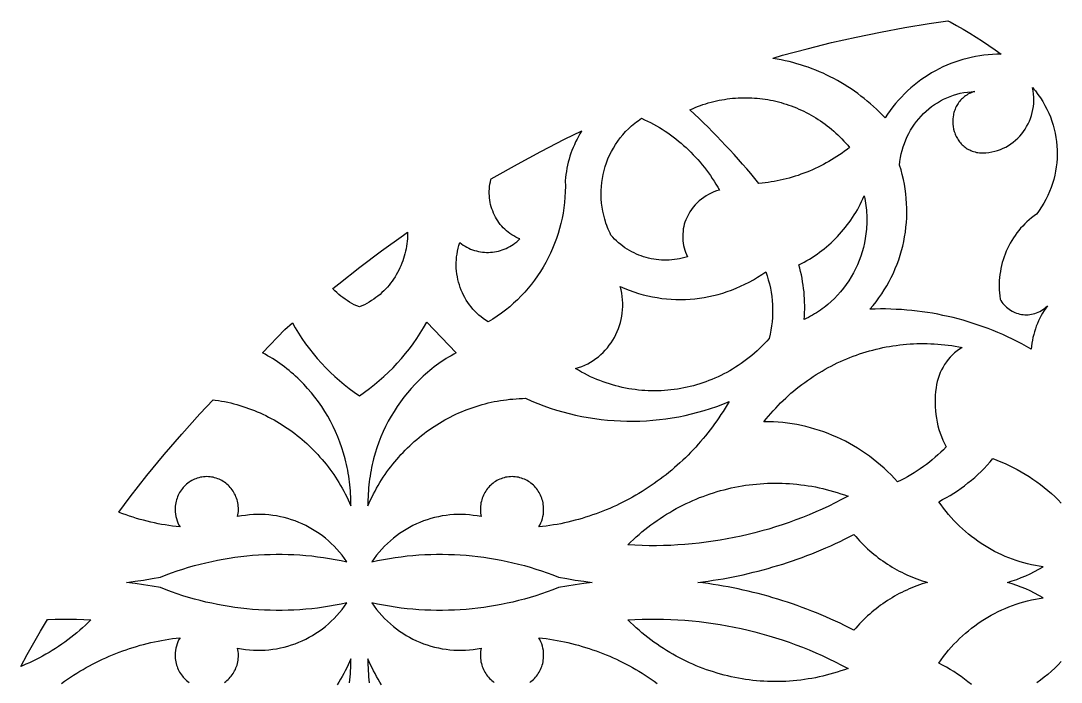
# Model space of a CAD drawing. Extents: x 1908 to 2928, y -299 to 721.
# Drawn here: x 2254.6 to 2408.9, y 296.6 to 394.7 of the extents above; entities that cross this region are included whole.
import ezdxf

# ---------------------------------------------------------------- set-up
doc = ezdxf.new("R2010")
doc.units = 0
doc.layers.add('BITMAP_LAYER', color=18, linetype='CONTINUOUS')

msp = doc.modelspace()

# ---------------------------------------------------------------- linework, layer by layer
at = {"layer": 'BITMAP_LAYER'}
for points in [[(2392.4, 394.49), (2393.38, 393.95), (2394.35, 393.4), (2395.31, 392.83), (2396.26, 392.24), (2397.21, 391.63), (2398.15, 391.01), (2399.08, 390.36), (2400, 389.69), (2399.35, 389.69), (2398.71, 389.67), (2398.06, 389.62), (2397.43, 389.56), (2396.8, 389.47), (2396.17, 389.36), (2395.54, 389.24), (2394.93, 389.09), (2394.31, 388.93), (2393.71, 388.74), (2393.11, 388.54), (2392.52, 388.32), (2391.93, 388.08), (2391.35, 387.82), (2390.79, 387.54), (2390.23, 387.25), (2389.67, 386.93), (2389.13, 386.6), (2388.6, 386.26), (2388.08, 385.89), (2387.57, 385.51), (2387.07, 385.11), (2386.58, 384.7), (2386.1, 384.27), (2385.63, 383.82), (2385.18, 383.36), (2384.74, 382.89), (2384.32, 382.39), (2383.91, 381.89), (2383.51, 381.36), (2383.12, 380.83), (2382.76, 380.28), (2382.34, 380.72), (2381.91, 381.14), (2381.47, 381.56), (2381.03, 381.97), (2380.58, 382.37), (2380.12, 382.76), (2379.65, 383.14), (2379.18, 383.51), (2378.7, 383.87), (2378.21, 384.22), (2377.72, 384.55), (2377.22, 384.88), (2376.72, 385.2), (2376.21, 385.5), (2375.69, 385.8), (2375.17, 386.08), (2374.64, 386.35), (2374.11, 386.62), (2373.57, 386.87), (2373.03, 387.11), (2372.48, 387.33), (2371.93, 387.55), (2371.37, 387.76), (2370.81, 387.95), (2370.24, 388.13), (2369.67, 388.3), (2369.1, 388.46), (2368.52, 388.6), (2367.94, 388.74), (2367.36, 388.86), (2366.77, 388.97), (2366.18, 389.07), (2366.17, 389.13), (2367.56, 389.54), (2371.19, 390.52), (2374.83, 391.42), (2378.46, 392.24), (2382.08, 392.99), (2385.7, 393.66), (2389.3, 394.25), (2392.08, 394.65)], [(2404.84, 384.51), (2405.05, 384.26), (2405.44, 383.75), (2405.81, 383.22), (2406.16, 382.68), (2406.48, 382.12), (2406.77, 381.56), (2407.04, 380.98), (2407.28, 380.4), (2407.5, 379.8), (2407.68, 379.2), (2407.85, 378.6), (2407.99, 377.98), (2408.1, 377.37), (2408.18, 376.75), (2408.24, 376.12), (2408.27, 375.5), (2408.28, 374.87), (2408.26, 374.24), (2408.22, 373.62), (2408.15, 372.99), (2408.05, 372.37), (2407.92, 371.76), (2407.77, 371.14), (2407.6, 370.54), (2407.39, 369.94), (2407.16, 369.35), (2406.91, 368.76), (2406.62, 368.19), (2406.31, 367.62), (2405.98, 367.07), (2405.62, 366.53), (2405.42, 366.26), (2405.23, 366), (2404.85, 365.74), (2404.49, 365.46), (2404.14, 365.17), (2403.8, 364.87), (2403.48, 364.56), (2403.17, 364.24), (2402.86, 363.9), (2402.58, 363.56), (2402.3, 363.21), (2402.04, 362.85), (2401.79, 362.48), (2401.55, 362.1), (2401.33, 361.71), (2401.11, 361.32), (2400.92, 360.92), (2400.74, 360.51), (2400.57, 360.09), (2400.41, 359.67), (2400.27, 359.25), (2400.15, 358.82), (2400.04, 358.38), (2399.94, 357.95), (2399.86, 357.5), (2399.79, 357.06), (2399.74, 356.61), (2399.7, 356.15), (2399.68, 355.7), (2399.68, 355.24), (2399.69, 354.79), (2399.72, 354.33), (2399.76, 353.87), (2399.82, 353.41), (2399.95, 353.19), (2400.1, 352.97), (2400.25, 352.77), (2400.41, 352.57), (2400.59, 352.39), (2400.77, 352.22), (2400.96, 352.06), (2401.16, 351.9), (2401.37, 351.77), (2401.59, 351.64), (2401.81, 351.52), (2402.03, 351.42), (2402.27, 351.33), (2402.5, 351.26), (2402.74, 351.19), (2402.99, 351.14), (2403.23, 351.11), (2403.48, 351.08), (2403.73, 351.08), (2403.98, 351.08), (2404.23, 351.11), (2404.48, 351.15), (2404.73, 351.2), (2404.98, 351.27), (2405.22, 351.35), (2405.47, 351.45), (2405.71, 351.57), (2405.94, 351.71), (2406.17, 351.86), (2406.4, 352.03), (2406.62, 352.22), (2406.83, 352.43), (2406.58, 352.07), (2406.34, 351.71), (2406.12, 351.34), (2405.91, 350.96), (2405.71, 350.58), (2405.52, 350.19), (2405.35, 349.79), (2405.19, 349.39), (2405.05, 348.98), (2404.92, 348.57), (2404.8, 348.15), (2404.7, 347.73), (2404.61, 347.3), (2404.53, 346.87), (2404.47, 346.44), (2404.43, 346), (2403.74, 346.39), (2403.05, 346.76), (2402.35, 347.13), (2401.65, 347.48), (2400.94, 347.81), (2400.22, 348.14), (2399.51, 348.45), (2398.78, 348.75), (2398.06, 349.03), (2397.33, 349.3), (2396.59, 349.56), (2395.85, 349.81), (2395.11, 350.04), (2394.36, 350.26), (2393.61, 350.47), (2392.86, 350.66), (2392.1, 350.84), (2391.35, 351), (2390.58, 351.16), (2389.82, 351.3), (2389.05, 351.42), (2388.28, 351.54), (2387.51, 351.63), (2386.74, 351.72), (2385.97, 351.79), (2385.19, 351.85), (2384.41, 351.89), (2383.63, 351.92), (2382.85, 351.94), (2382.07, 351.94), (2381.29, 351.93), (2380.51, 351.91), (2380.98, 352.45), (2381.43, 353.01), (2381.86, 353.59), (2382.27, 354.17), (2382.65, 354.77), (2383.02, 355.38), (2383.37, 356), (2383.69, 356.63), (2384, 357.27), (2384.28, 357.92), (2384.54, 358.57), (2384.78, 359.24), (2385, 359.91), (2385.2, 360.59), (2385.38, 361.27), (2385.53, 361.96), (2385.66, 362.65), (2385.77, 363.35), (2385.86, 364.05), (2385.92, 364.76), (2385.97, 365.47), (2385.99, 366.18), (2385.98, 366.89), (2385.96, 367.6), (2385.91, 368.31), (2385.84, 369.03), (2385.74, 369.74), (2385.62, 370.45), (2385.48, 371.15), (2385.31, 371.86), (2385.13, 372.56), (2384.91, 373.26), (2384.97, 373.82), (2385.06, 374.37), (2385.17, 374.92), (2385.3, 375.45), (2385.45, 375.98), (2385.63, 376.49), (2385.83, 377), (2386.04, 377.49), (2386.28, 377.96), (2386.54, 378.43), (2386.82, 378.88), (2387.12, 379.32), (2387.43, 379.74), (2387.77, 380.15), (2388.12, 380.54), (2388.48, 380.91), (2388.86, 381.27), (2389.26, 381.61), (2389.67, 381.93), (2390.09, 382.24), (2390.53, 382.52), (2390.98, 382.78), (2391.45, 383.02), (2391.92, 383.25), (2392.41, 383.44), (2392.9, 383.62), (2393.41, 383.78), (2393.92, 383.91), (2394.45, 384.01), (2394.98, 384.1), (2395.52, 384.15), (2396.06, 384.18), (2395.84, 384.11), (2395.64, 384.04), (2395.43, 383.95), (2395.24, 383.86), (2395.05, 383.76), (2394.88, 383.65), (2394.7, 383.54), (2394.54, 383.42), (2394.38, 383.29), (2394.24, 383.16), (2394.09, 383.02), (2393.96, 382.88), (2393.83, 382.73), (2393.72, 382.58), (2393.6, 382.42), (2393.5, 382.26), (2393.4, 382.09), (2393.31, 381.93), (2393.23, 381.75), (2393.16, 381.58), (2393.09, 381.4), (2393.03, 381.22), (2392.98, 381.04), (2392.93, 380.85), (2392.89, 380.67), (2392.86, 380.48), (2392.82, 380.1), (2392.8, 379.72), (2392.82, 379.34), (2392.86, 378.97), (2392.93, 378.59), (2393.03, 378.23), (2393.09, 378.05), (2393.16, 377.87), (2393.23, 377.69), (2393.31, 377.52), (2393.4, 377.35), (2393.49, 377.19), (2393.59, 377.03), (2393.7, 376.87), (2393.81, 376.72), (2393.93, 376.57), (2394.06, 376.43), (2394.19, 376.29), (2394.33, 376.16), (2394.48, 376.04), (2394.63, 375.92), (2394.79, 375.8), (2394.96, 375.7), (2395.13, 375.6), (2395.31, 375.51), (2395.5, 375.42), (2395.69, 375.34), (2395.89, 375.28), (2396.1, 375.21), (2396.31, 375.16), (2396.53, 375.12), (2396.75, 375.09), (2397.22, 375.07), (2397.69, 375.09), (2398.14, 375.14), (2398.59, 375.21), (2399.03, 375.31), (2399.46, 375.43), (2399.88, 375.58), (2400.28, 375.76), (2400.67, 375.95), (2401.05, 376.17), (2401.42, 376.41), (2401.77, 376.67), (2402.11, 376.95), (2402.43, 377.24), (2402.73, 377.56), (2403.02, 377.89), (2403.28, 378.24), (2403.53, 378.6), (2403.76, 378.98), (2403.97, 379.37), (2404.16, 379.77), (2404.32, 380.18), (2404.47, 380.61), (2404.59, 381.04), (2404.68, 381.49), (2404.75, 381.94), (2404.8, 382.39), (2404.82, 382.86), (2404.81, 383.33), (2404.78, 383.8), (2404.72, 384.28), (2404.63, 384.76)], [(2362.58, 383.25), (2362.98, 383.23), (2363.38, 383.21), (2363.78, 383.18), (2364.18, 383.14), (2364.58, 383.09), (2364.98, 383.03), (2365.37, 382.97), (2365.77, 382.9), (2366.16, 382.82), (2366.55, 382.73), (2366.94, 382.63), (2367.33, 382.53), (2367.72, 382.42), (2368.1, 382.3), (2368.48, 382.17), (2368.86, 382.03), (2369.24, 381.89), (2369.61, 381.74), (2369.98, 381.58), (2370.35, 381.41), (2370.72, 381.24), (2371.08, 381.06), (2371.44, 380.87), (2371.79, 380.67), (2372.15, 380.47), (2372.5, 380.26), (2372.84, 380.04), (2373.18, 379.81), (2373.52, 379.58), (2373.86, 379.34), (2374.18, 379.09), (2374.51, 378.83), (2374.83, 378.57), (2375.15, 378.3), (2375.46, 378.02), (2375.77, 377.73), (2376.07, 377.44), (2376.37, 377.14), (2376.66, 376.83), (2376.95, 376.52), (2377.23, 376.2), (2377.51, 375.87), (2377.14, 375.58), (2376.76, 375.31), (2376.39, 375.04), (2376.01, 374.78), (2375.62, 374.52), (2375.23, 374.28), (2374.84, 374.04), (2374.44, 373.8), (2374.04, 373.58), (2373.64, 373.36), (2373.23, 373.15), (2372.82, 372.95), (2372.41, 372.76), (2371.99, 372.57), (2371.57, 372.39), (2371.15, 372.22), (2370.72, 372.05), (2370.29, 371.9), (2369.86, 371.75), (2369.43, 371.61), (2368.99, 371.48), (2368.55, 371.35), (2368.11, 371.24), (2367.67, 371.13), (2367.22, 371.03), (2366.78, 370.94), (2366.33, 370.85), (2365.88, 370.78), (2365.42, 370.71), (2364.97, 370.65), (2364.52, 370.6), (2364.06, 370.56), (2363.46, 371.28), (2362.86, 372), (2362.25, 372.71), (2361.63, 373.42), (2361.01, 374.12), (2360.38, 374.82), (2359.75, 375.51), (2359.11, 376.19), (2358.47, 376.87), (2357.82, 377.54), (2357.17, 378.21), (2356.51, 378.87), (2355.84, 379.53), (2355.17, 380.18), (2354.49, 380.82), (2353.81, 381.46), (2354.2, 381.63), (2354.58, 381.79), (2354.97, 381.95), (2355.37, 382.09), (2355.76, 382.23), (2356.16, 382.36), (2356.55, 382.48), (2356.95, 382.59), (2357.35, 382.69), (2357.75, 382.78), (2358.15, 382.87), (2358.55, 382.95), (2358.95, 383.01), (2359.35, 383.07), (2359.76, 383.13), (2360.16, 383.17), (2360.56, 383.2), (2360.97, 383.23), (2361.37, 383.25), (2361.77, 383.25), (2362.18, 383.26)], [(2347.1, 380), (2347.55, 379.79), (2347.99, 379.56), (2348.43, 379.33), (2348.86, 379.08), (2349.29, 378.83), (2349.72, 378.57), (2350.13, 378.3), (2350.54, 378.03), (2350.95, 377.74), (2351.35, 377.45), (2351.74, 377.15), (2352.13, 376.84), (2352.51, 376.52), (2352.89, 376.19), (2353.26, 375.86), (2353.62, 375.52), (2353.97, 375.17), (2354.32, 374.81), (2354.66, 374.45), (2355, 374.08), (2355.33, 373.7), (2355.65, 373.32), (2355.96, 372.93), (2356.27, 372.53), (2356.56, 372.12), (2356.85, 371.71), (2357.14, 371.29), (2357.41, 370.87), (2357.68, 370.44), (2357.94, 370), (2358.19, 369.56), (2357.77, 369.44), (2357.37, 369.29), (2356.98, 369.12), (2356.6, 368.93), (2356.23, 368.72), (2355.87, 368.48), (2355.53, 368.23), (2355.2, 367.96), (2354.89, 367.67), (2354.6, 367.36), (2354.32, 367.03), (2354.06, 366.69), (2353.81, 366.33), (2353.59, 365.96), (2353.39, 365.57), (2353.2, 365.17), (2353.09, 364.83), (2352.99, 364.49), (2352.91, 364.15), (2352.84, 363.8), (2352.8, 363.45), (2352.77, 363.1), (2352.76, 362.75), (2352.76, 362.4), (2352.79, 362.05), (2352.83, 361.71), (2352.89, 361.36), (2352.96, 361.02), (2353.06, 360.68), (2353.17, 360.35), (2353.3, 360.02), (2353.44, 359.69), (2353.06, 359.58), (2352.68, 359.48), (2352.29, 359.39), (2351.91, 359.32), (2351.52, 359.26), (2351.14, 359.22), (2350.75, 359.19), (2350.36, 359.17), (2349.98, 359.17), (2349.59, 359.19), (2349.21, 359.22), (2348.83, 359.26), (2348.45, 359.31), (2348.07, 359.38), (2347.7, 359.47), (2347.33, 359.56), (2346.96, 359.68), (2346.59, 359.8), (2346.23, 359.94), (2345.88, 360.09), (2345.53, 360.25), (2345.19, 360.43), (2344.85, 360.62), (2344.51, 360.82), (2344.19, 361.03), (2343.87, 361.26), (2343.56, 361.5), (2343.25, 361.75), (2342.95, 362.02), (2342.66, 362.29), (2342.38, 362.58), (2342.11, 362.88), (2341.97, 363.17), (2341.84, 363.46), (2341.71, 363.75), (2341.59, 364.04), (2341.48, 364.34), (2341.37, 364.64), (2341.28, 364.93), (2341.19, 365.23), (2341.03, 365.83), (2340.9, 366.44), (2340.79, 367.05), (2340.72, 367.65), (2340.67, 368.26), (2340.65, 368.87), (2340.66, 369.48), (2340.7, 370.09), (2340.76, 370.69), (2340.85, 371.29), (2340.96, 371.88), (2341.1, 372.47), (2341.26, 373.05), (2341.45, 373.62), (2341.67, 374.18), (2341.91, 374.73), (2342.18, 375.27), (2342.47, 375.8), (2342.78, 376.32), (2343.12, 376.82), (2343.48, 377.3), (2343.86, 377.77), (2344.27, 378.23), (2344.7, 378.66), (2345.15, 379.08), (2345.39, 379.28), (2345.63, 379.48), (2345.88, 379.67), (2346.13, 379.85), (2346.38, 380.03), (2346.65, 380.21)], [(2337.75, 378.29), (2337.52, 377.91), (2337.29, 377.51), (2337.08, 377.11), (2336.87, 376.71), (2336.68, 376.29), (2336.5, 375.87), (2336.33, 375.45), (2336.18, 375.02), (2336.03, 374.58), (2335.9, 374.14), (2335.78, 373.7), (2335.68, 373.25), (2335.58, 372.79), (2335.5, 372.33), (2335.43, 371.87), (2335.38, 371.41), (2335.34, 370.94), (2335.35, 370.13), (2335.34, 369.33), (2335.29, 368.53), (2335.22, 367.73), (2335.13, 366.95), (2335.01, 366.16), (2334.86, 365.39), (2334.69, 364.62), (2334.49, 363.86), (2334.27, 363.11), (2334.03, 362.37), (2333.76, 361.64), (2333.46, 360.92), (2333.15, 360.21), (2332.81, 359.51), (2332.45, 358.83), (2332.07, 358.15), (2331.66, 357.5), (2331.24, 356.85), (2330.79, 356.22), (2330.32, 355.61), (2329.83, 355.01), (2329.32, 354.43), (2328.79, 353.87), (2328.25, 353.32), (2327.68, 352.79), (2327.09, 352.28), (2326.49, 351.79), (2325.87, 351.32), (2325.23, 350.88), (2324.57, 350.45), (2323.89, 350.05), (2323.53, 350.28), (2323.18, 350.52), (2322.84, 350.78), (2322.52, 351.05), (2322.21, 351.33), (2321.92, 351.63), (2321.64, 351.93), (2321.37, 352.25), (2321.11, 352.58), (2320.88, 352.92), (2320.65, 353.27), (2320.44, 353.62), (2320.25, 353.99), (2320.07, 354.36), (2319.91, 354.74), (2319.76, 355.13), (2319.63, 355.52), (2319.51, 355.92), (2319.41, 356.33), (2319.33, 356.73), (2319.26, 357.15), (2319.21, 357.56), (2319.18, 357.98), (2319.16, 358.4), (2319.17, 358.82), (2319.19, 359.25), (2319.22, 359.67), (2319.28, 360.09), (2319.35, 360.52), (2319.45, 360.94), (2319.56, 361.36), (2319.69, 361.78), (2319.94, 361.59), (2320.21, 361.41), (2320.47, 361.24), (2320.75, 361.09), (2321.02, 360.96), (2321.3, 360.83), (2321.59, 360.72), (2321.88, 360.63), (2322.17, 360.54), (2322.46, 360.47), (2322.75, 360.42), (2323.05, 360.38), (2323.35, 360.35), (2323.65, 360.33), (2323.94, 360.33), (2324.24, 360.34), (2324.54, 360.37), (2324.84, 360.4), (2325.13, 360.46), (2325.42, 360.52), (2325.71, 360.6), (2326, 360.69), (2326.28, 360.79), (2326.56, 360.91), (2326.84, 361.04), (2327.11, 361.18), (2327.37, 361.34), (2327.63, 361.51), (2327.88, 361.69), (2328.13, 361.89), (2328.37, 362.1), (2328.6, 362.32), (2328.29, 362.45), (2327.98, 362.6), (2327.69, 362.76), (2327.4, 362.94), (2327.13, 363.12), (2326.86, 363.32), (2326.61, 363.53), (2326.37, 363.75), (2326.13, 363.99), (2325.91, 364.23), (2325.7, 364.48), (2325.5, 364.74), (2325.32, 365.01), (2325.14, 365.29), (2324.98, 365.57), (2324.83, 365.86), (2324.69, 366.16), (2324.57, 366.47), (2324.46, 366.78), (2324.36, 367.09), (2324.27, 367.41), (2324.2, 367.74), (2324.15, 368.06), (2324.11, 368.4), (2324.08, 368.73), (2324.07, 369.07), (2324.07, 369.41), (2324.09, 369.75), (2324.12, 370.09), (2324.17, 370.43), (2324.24, 370.77), (2324.32, 371.11), (2324.35, 371.22), (2324.79, 371.48), (2328.23, 373.43), (2331.71, 375.3), (2335.22, 377.09), (2337.77, 378.33)], [(2379.75, 368.34), (2379.81, 367.98), (2379.87, 367.63), (2379.92, 367.28), (2379.96, 366.92), (2379.99, 366.57), (2380.02, 366.22), (2380.04, 365.87), (2380.05, 365.52), (2380.05, 365.17), (2380.05, 364.82), (2380.04, 364.47), (2380.02, 364.13), (2380, 363.78), (2379.93, 363.09), (2379.83, 362.41), (2379.7, 361.74), (2379.55, 361.07), (2379.37, 360.41), (2379.16, 359.76), (2378.92, 359.13), (2378.67, 358.5), (2378.38, 357.89), (2378.07, 357.28), (2377.74, 356.7), (2377.38, 356.12), (2377, 355.56), (2376.6, 355.02), (2376.17, 354.5), (2375.73, 353.99), (2375.26, 353.5), (2374.76, 353.04), (2374.25, 352.59), (2373.99, 352.37), (2373.72, 352.16), (2373.44, 351.96), (2373.17, 351.76), (2372.88, 351.57), (2372.59, 351.38), (2372.3, 351.2), (2372, 351.03), (2371.7, 350.86), (2371.39, 350.69), (2371.08, 350.54), (2370.76, 350.39), (2370.8, 350.9), (2370.82, 351.41), (2370.84, 351.92), (2370.84, 352.44), (2370.83, 352.95), (2370.81, 353.46), (2370.78, 353.97), (2370.74, 354.48), (2370.68, 354.98), (2370.62, 355.49), (2370.54, 355.99), (2370.45, 356.5), (2370.35, 357), (2370.24, 357.5), (2370.11, 357.99), (2369.98, 358.49), (2370.38, 358.69), (2370.77, 358.9), (2371.16, 359.12), (2371.55, 359.35), (2371.93, 359.58), (2372.3, 359.83), (2372.67, 360.08), (2373.03, 360.34), (2373.39, 360.61), (2373.74, 360.88), (2374.08, 361.17), (2374.42, 361.46), (2374.75, 361.76), (2375.07, 362.06), (2375.39, 362.37), (2375.7, 362.7), (2376, 363.02), (2376.3, 363.36), (2376.59, 363.7), (2376.88, 364.05), (2377.15, 364.4), (2377.42, 364.76), (2377.68, 365.13), (2377.93, 365.5), (2378.18, 365.88), (2378.42, 366.26), (2378.65, 366.65), (2378.87, 367.05), (2379.08, 367.45), (2379.29, 367.86), (2379.48, 368.27), (2379.67, 368.69)], [(2311.95, 363.1), (2311.94, 362.73), (2311.92, 362.35), (2311.89, 361.98), (2311.84, 361.61), (2311.79, 361.23), (2311.72, 360.86), (2311.65, 360.5), (2311.56, 360.13), (2311.46, 359.77), (2311.35, 359.41), (2311.23, 359.06), (2311.1, 358.71), (2310.96, 358.36), (2310.81, 358.02), (2310.64, 357.68), (2310.47, 357.35), (2310.28, 357.02), (2310.09, 356.7), (2309.88, 356.38), (2309.67, 356.07), (2309.44, 355.77), (2309.2, 355.47), (2308.95, 355.18), (2308.7, 354.9), (2308.43, 354.63), (2308.15, 354.37), (2307.86, 354.11), (2307.56, 353.86), (2307.25, 353.62), (2306.93, 353.4), (2306.6, 353.18), (2306.26, 352.97), (2305.91, 352.77), (2305.55, 352.58), (2305.18, 352.4), (2304.8, 352.24), (2304.42, 352.4), (2304.05, 352.58), (2303.69, 352.77), (2303.35, 352.97), (2303.01, 353.18), (2302.68, 353.4), (2302.36, 353.62), (2302.05, 353.86), (2301.75, 354.11), (2301.46, 354.37), (2301.18, 354.63), (2300.91, 354.9), (2300.86, 354.96), (2301.73, 355.68), (2304.89, 358.16), (2308.1, 360.57), (2311.36, 362.9), (2311.95, 363.31)], [(2365.27, 356.87), (2365.45, 356.27), (2365.61, 355.66), (2365.75, 355.05), (2365.86, 354.43), (2365.95, 353.81), (2366.02, 353.19), (2366.06, 352.56), (2366.08, 351.93), (2366.08, 351.31), (2366.05, 350.68), (2366, 350.05), (2365.93, 349.43), (2365.84, 348.81), (2365.72, 348.19), (2365.57, 347.57), (2365.23, 347.19), (2364.87, 346.81), (2364.51, 346.44), (2364.14, 346.09), (2363.77, 345.74), (2363.39, 345.4), (2363, 345.07), (2362.61, 344.75), (2362.22, 344.44), (2361.81, 344.14), (2361.41, 343.85), (2361, 343.57), (2360.58, 343.3), (2360.16, 343.04), (2359.73, 342.79), (2359.3, 342.55), (2358.87, 342.32), (2358.43, 342.1), (2357.99, 341.89), (2357.54, 341.69), (2357.09, 341.5), (2356.64, 341.32), (2356.19, 341.15), (2355.73, 340.99), (2355.27, 340.84), (2354.8, 340.7), (2354.34, 340.57), (2353.87, 340.45), (2353.4, 340.34), (2352.92, 340.24), (2352.45, 340.15), (2351.97, 340.07), (2351.49, 340), (2351.01, 339.94), (2350.53, 339.89), (2350.05, 339.86), (2349.57, 339.83), (2349.09, 339.81), (2348.6, 339.8), (2348.12, 339.81), (2347.64, 339.82), (2347.15, 339.85), (2346.67, 339.88), (2346.19, 339.93), (2345.7, 339.99), (2345.22, 340.05), (2344.74, 340.13), (2344.26, 340.22), (2343.78, 340.32), (2343.3, 340.43), (2342.83, 340.55), (2342.35, 340.68), (2341.88, 340.83), (2341.41, 340.98), (2340.94, 341.15), (2340.47, 341.32), (2340.01, 341.51), (2339.55, 341.7), (2339.09, 341.91), (2338.63, 342.13), (2338.18, 342.36), (2337.73, 342.6), (2337.28, 342.86), (2336.84, 343.12), (2337.32, 343.26), (2337.78, 343.43), (2338.22, 343.62), (2338.66, 343.83), (2339.08, 344.06), (2339.48, 344.31), (2339.87, 344.58), (2340.24, 344.87), (2340.6, 345.18), (2340.94, 345.5), (2341.27, 345.84), (2341.58, 346.19), (2341.87, 346.56), (2342.14, 346.94), (2342.4, 347.34), (2342.63, 347.74), (2342.85, 348.16), (2343.04, 348.59), (2343.22, 349.03), (2343.38, 349.48), (2343.51, 349.94), (2343.63, 350.4), (2343.72, 350.87), (2343.79, 351.34), (2343.83, 351.82), (2343.86, 352.31), (2343.86, 352.8), (2343.83, 353.29), (2343.78, 353.78), (2343.71, 354.28), (2343.61, 354.77), (2343.49, 355.26), (2344.15, 354.98), (2344.83, 354.71), (2345.5, 354.47), (2346.19, 354.26), (2346.87, 354.06), (2347.56, 353.9), (2348.26, 353.75), (2348.95, 353.62), (2349.65, 353.52), (2350.35, 353.45), (2351.05, 353.39), (2351.75, 353.36), (2352.45, 353.35), (2353.16, 353.37), (2353.86, 353.4), (2354.55, 353.46), (2355.25, 353.55), (2355.94, 353.65), (2356.63, 353.78), (2357.32, 353.93), (2358, 354.1), (2358.68, 354.3), (2359.35, 354.51), (2360.01, 354.75), (2360.67, 355.02), (2361.33, 355.3), (2361.97, 355.61), (2362.61, 355.93), (2363.24, 356.28), (2363.86, 356.66), (2364.47, 357.05), (2365.07, 357.47)], [(2389.03, 346.81), (2389.54, 346.8), (2390.06, 346.77), (2390.58, 346.74), (2391.09, 346.7), (2391.61, 346.64), (2392.13, 346.58), (2392.64, 346.51), (2393.16, 346.43), (2393.68, 346.34), (2394.19, 346.24), (2393.81, 346), (2393.44, 345.73), (2393.08, 345.44), (2392.75, 345.13), (2392.43, 344.8), (2392.13, 344.45), (2391.85, 344.09), (2391.59, 343.72), (2391.36, 343.33), (2391.14, 342.92), (2390.95, 342.51), (2390.77, 342.08), (2390.63, 341.64), (2390.5, 341.19), (2390.4, 340.73), (2390.32, 340.27), (2390.25, 339.7), (2390.2, 339.13), (2390.17, 338.57), (2390.17, 338), (2390.18, 337.43), (2390.22, 336.87), (2390.29, 336.31), (2390.37, 335.75), (2390.48, 335.19), (2390.61, 334.64), (2390.76, 334.1), (2390.93, 333.56), (2391.12, 333.03), (2391.34, 332.51), (2391.58, 331.99), (2391.83, 331.49), (2391.43, 331.09), (2391.03, 330.71), (2390.61, 330.33), (2390.19, 329.96), (2389.77, 329.6), (2389.33, 329.25), (2388.89, 328.91), (2388.44, 328.58), (2387.99, 328.26), (2387.52, 327.95), (2387.06, 327.65), (2386.58, 327.36), (2386.1, 327.08), (2385.62, 326.81), (2385.13, 326.55), (2384.63, 326.31), (2384.14, 326.84), (2383.65, 327.35), (2383.14, 327.85), (2382.62, 328.34), (2382.09, 328.81), (2381.55, 329.26), (2381, 329.7), (2380.43, 330.12), (2379.86, 330.53), (2379.28, 330.92), (2378.69, 331.3), (2378.1, 331.66), (2377.49, 332), (2376.87, 332.33), (2376.25, 332.64), (2375.62, 332.93), (2374.98, 333.21), (2374.34, 333.47), (2373.69, 333.71), (2373.03, 333.94), (2372.37, 334.15), (2371.7, 334.34), (2371.03, 334.51), (2370.35, 334.66), (2369.67, 334.8), (2368.99, 334.92), (2368.3, 335.02), (2367.6, 335.1), (2366.9, 335.16), (2366.2, 335.2), (2365.5, 335.23), (2364.8, 335.23), (2365.13, 335.65), (2365.48, 336.06), (2365.82, 336.47), (2366.18, 336.86), (2366.54, 337.25), (2366.9, 337.63), (2367.27, 338.01), (2367.65, 338.38), (2368.03, 338.74), (2368.41, 339.09), (2368.81, 339.44), (2369.2, 339.78), (2369.6, 340.11), (2370.01, 340.43), (2370.42, 340.75), (2370.84, 341.06), (2371.26, 341.36), (2371.68, 341.65), (2372.11, 341.94), (2372.54, 342.22), (2372.98, 342.49), (2373.42, 342.75), (2373.87, 343), (2374.32, 343.25), (2374.77, 343.49), (2375.22, 343.72), (2375.68, 343.94), (2376.15, 344.16), (2376.61, 344.36), (2377.08, 344.56), (2377.55, 344.75), (2378.03, 344.94), (2378.51, 345.11), (2378.99, 345.28), (2379.47, 345.44), (2379.96, 345.59), (2380.45, 345.73), (2380.94, 345.86), (2381.43, 345.98), (2381.93, 346.1), (2382.42, 346.21), (2382.92, 346.31), (2383.42, 346.4), (2383.93, 346.48), (2384.43, 346.55), (2384.94, 346.62), (2385.45, 346.67), (2385.95, 346.72), (2386.46, 346.76), (2386.98, 346.79), (2387.49, 346.81), (2388, 346.82), (2388.51, 346.82)], [(2366.97, 326.13), (2367.52, 326.12), (2368.06, 326.09), (2368.61, 326.06), (2369.15, 326.02), (2369.7, 325.97), (2370.25, 325.9), (2370.79, 325.83), (2371.34, 325.75), (2371.88, 325.66), (2372.43, 325.56), (2372.97, 325.44), (2373.51, 325.32), (2374.05, 325.19), (2374.59, 325.05), (2375.13, 324.9), (2375.67, 324.73), (2376.2, 324.56), (2376.74, 324.38), (2377.27, 324.18), (2376.32, 323.68), (2375.37, 323.2), (2374.41, 322.73), (2373.44, 322.29), (2372.47, 321.86), (2371.49, 321.44), (2370.51, 321.05), (2369.52, 320.67), (2368.52, 320.31), (2367.52, 319.97), (2366.51, 319.64), (2365.5, 319.33), (2364.49, 319.04), (2363.47, 318.77), (2362.44, 318.52), (2361.41, 318.28), (2360.38, 318.06), (2359.35, 317.86), (2358.31, 317.68), (2357.27, 317.51), (2356.22, 317.37), (2355.18, 317.24), (2354.13, 317.13), (2353.07, 317.04), (2352.02, 316.97), (2350.97, 316.91), (2349.91, 316.88), (2348.85, 316.86), (2347.79, 316.86), (2346.73, 316.88), (2345.67, 316.92), (2344.61, 316.97), (2345.02, 317.38), (2345.44, 317.77), (2345.86, 318.15), (2346.28, 318.53), (2346.71, 318.89), (2347.15, 319.25), (2347.59, 319.6), (2348.04, 319.94), (2348.49, 320.27), (2348.95, 320.6), (2349.41, 320.91), (2349.88, 321.22), (2350.35, 321.51), (2350.82, 321.8), (2351.3, 322.08), (2351.78, 322.35), (2352.27, 322.61), (2352.76, 322.86), (2353.25, 323.1), (2353.75, 323.33), (2354.25, 323.56), (2354.75, 323.77), (2355.26, 323.98), (2355.77, 324.17), (2356.28, 324.36), (2356.8, 324.54), (2357.32, 324.71), (2357.84, 324.87), (2358.36, 325.02), (2358.89, 325.16), (2359.42, 325.29), (2359.95, 325.41), (2360.48, 325.52), (2361.01, 325.63), (2361.55, 325.72), (2362.08, 325.81), (2362.62, 325.88), (2363.16, 325.94), (2363.7, 326), (2364.25, 326.05), (2364.79, 326.08), (2365.33, 326.11), (2365.88, 326.12), (2366.42, 326.13)], [(2378.42, 318.2), (2378.7, 317.88), (2378.98, 317.57), (2379.27, 317.27), (2379.57, 316.98), (2379.87, 316.69), (2380.17, 316.4), (2380.48, 316.12), (2380.79, 315.85), (2381.11, 315.59), (2381.43, 315.33), (2381.76, 315.07), (2382.09, 314.83), (2382.42, 314.59), (2382.76, 314.35), (2383.1, 314.13), (2383.45, 313.91), (2383.8, 313.69), (2384.15, 313.49), (2384.51, 313.29), (2384.87, 313.09), (2385.24, 312.91), (2385.6, 312.73), (2385.97, 312.55), (2386.35, 312.39), (2386.72, 312.23), (2387.1, 312.08), (2387.48, 311.93), (2387.87, 311.79), (2388.25, 311.66), (2388.64, 311.54), (2389.04, 311.42), (2388.64, 311.31), (2388.25, 311.18), (2387.87, 311.05), (2387.48, 310.92), (2387.1, 310.77), (2386.72, 310.62), (2386.35, 310.46), (2385.97, 310.29), (2385.6, 310.12), (2385.24, 309.94), (2384.87, 309.75), (2384.51, 309.56), (2384.15, 309.36), (2383.8, 309.15), (2383.45, 308.94), (2383.1, 308.72), (2382.76, 308.49), (2382.42, 308.26), (2382.09, 308.02), (2381.76, 307.77), (2381.43, 307.52), (2381.11, 307.26), (2380.79, 307), (2380.48, 306.72), (2380.17, 306.45), (2379.87, 306.16), (2379.57, 305.87), (2379.27, 305.57), (2378.98, 305.27), (2378.7, 304.96), (2378.42, 304.65), (2378.14, 304.33), (2377.46, 304.68), (2376.77, 305.02), (2376.08, 305.35), (2375.39, 305.67), (2374.7, 305.99), (2374, 306.3), (2373.3, 306.6), (2372.59, 306.89), (2371.89, 307.17), (2371.18, 307.45), (2370.46, 307.71), (2369.75, 307.97), (2369.03, 308.23), (2368.31, 308.47), (2367.59, 308.7), (2366.87, 308.93), (2366.14, 309.15), (2365.41, 309.36), (2364.68, 309.56), (2363.95, 309.75), (2363.21, 309.94), (2362.47, 310.12), (2361.73, 310.28), (2360.99, 310.44), (2360.25, 310.6), (2359.51, 310.74), (2358.76, 310.87), (2358.01, 311), (2357.26, 311.12), (2356.51, 311.23), (2355.76, 311.33), (2355.01, 311.42), (2355.76, 311.52), (2356.51, 311.62), (2357.26, 311.73), (2358.01, 311.85), (2358.76, 311.97), (2359.51, 312.11), (2360.25, 312.25), (2360.99, 312.4), (2361.73, 312.56), (2362.47, 312.73), (2363.21, 312.91), (2363.95, 313.09), (2364.68, 313.29), (2365.41, 313.49), (2366.14, 313.7), (2366.87, 313.92), (2367.59, 314.14), (2368.31, 314.38), (2369.03, 314.62), (2369.75, 314.87), (2370.46, 315.13), (2371.18, 315.4), (2371.89, 315.67), (2372.59, 315.96), (2373.3, 316.25), (2374, 316.55), (2374.7, 316.86), (2375.39, 317.17), (2376.08, 317.5), (2376.77, 317.83), (2377.46, 318.17), (2378.14, 318.52)], [(2261.81, 305.99), (2262.87, 305.97), (2263.93, 305.93), (2264.99, 305.87), (2264.59, 305.47), (2264.17, 305.08), (2263.75, 304.69), (2263.32, 304.32), (2262.89, 303.95), (2262.46, 303.59), (2262.01, 303.25), (2261.57, 302.9), (2261.12, 302.57), (2260.66, 302.25), (2260.2, 301.94), (2259.73, 301.63), (2259.26, 301.33), (2258.79, 301.05), (2258.31, 300.77), (2257.83, 300.5), (2257.34, 300.24), (2256.85, 299.99), (2256.36, 299.75), (2255.86, 299.51), (2255.36, 299.29), (2254.86, 299.07), (2254.59, 298.97), (2255.55, 300.74), (2257.49, 304.19), (2258.53, 305.93), (2258.64, 305.93), (2259.7, 305.97), (2260.76, 305.99)], [(2349.91, 305.97), (2350.97, 305.93), (2352.02, 305.88), (2353.07, 305.81), (2354.13, 305.72), (2355.18, 305.61), (2356.22, 305.48), (2357.27, 305.33), (2358.31, 305.17), (2359.35, 304.99), (2360.38, 304.79), (2361.41, 304.57), (2362.44, 304.33), (2363.47, 304.08), (2364.49, 303.8), (2365.5, 303.51), (2366.51, 303.21), (2367.52, 302.88), (2368.52, 302.54), (2369.52, 302.18), (2370.51, 301.8), (2371.49, 301.4), (2372.47, 300.99), (2373.44, 300.56), (2374.41, 300.11), (2375.37, 299.65), (2376.32, 299.16), (2377.27, 298.66), (2376.74, 298.47), (2376.2, 298.29), (2375.67, 298.11), (2375.13, 297.95), (2374.59, 297.8), (2374.05, 297.66), (2373.51, 297.52), (2372.97, 297.4), (2372.43, 297.29), (2371.88, 297.19), (2371.34, 297.1), (2370.79, 297.01), (2370.25, 296.94), (2369.7, 296.88), (2369.15, 296.83), (2368.61, 296.79), (2368.06, 296.75), (2367.52, 296.73), (2366.97, 296.72), (2366.42, 296.71), (2365.88, 296.72), (2365.33, 296.74), (2364.79, 296.76), (2364.25, 296.8), (2363.7, 296.85), (2363.16, 296.9), (2362.62, 296.97), (2362.08, 297.04), (2361.55, 297.13), (2361.01, 297.22), (2360.48, 297.32), (2359.95, 297.43), (2359.42, 297.56), (2358.89, 297.69), (2358.36, 297.83), (2357.84, 297.98), (2357.32, 298.14), (2356.8, 298.31), (2356.28, 298.48), (2355.77, 298.67), (2355.26, 298.87), (2354.75, 299.07), (2354.25, 299.29), (2353.75, 299.51), (2353.25, 299.75), (2352.76, 299.99), (2352.27, 300.24), (2351.78, 300.5), (2351.3, 300.77), (2350.82, 301.05), (2350.35, 301.33), (2349.88, 301.63), (2349.41, 301.94), (2348.95, 302.25), (2348.49, 302.57), (2348.04, 302.9), (2347.59, 303.25), (2347.15, 303.59), (2346.71, 303.95), (2346.28, 304.32), (2345.86, 304.69), (2345.44, 305.08), (2345.02, 305.47), (2344.61, 305.87), (2345.67, 305.93), (2346.73, 305.97), (2347.79, 305.99), (2348.85, 305.99)]]:
    msp.add_lwpolyline(points, close=True, dxfattribs=at)
for points in [[(2284.8, 296.59), (2284.98, 296.72), (2285.16, 296.87), (2285.33, 297.02), (2285.49, 297.18), (2285.65, 297.35), (2285.8, 297.53), (2285.94, 297.71), (2286.07, 297.9), (2286.19, 298.1), (2286.3, 298.3), (2286.41, 298.51), (2286.5, 298.73), (2286.58, 298.95), (2286.66, 299.17), (2286.72, 299.41), (2286.77, 299.64), (2286.81, 299.88), (2286.84, 300.12), (2286.86, 300.37), (2286.87, 300.62), (2286.86, 300.9), (2286.84, 301.17), (2286.8, 301.43), (2286.75, 301.69), (2287.33, 301.58), (2287.92, 301.49), (2288.5, 301.43), (2289.08, 301.39), (2289.66, 301.37), (2290.24, 301.37), (2290.82, 301.39), (2291.39, 301.44), (2291.96, 301.5), (2292.53, 301.59), (2293.09, 301.7), (2293.65, 301.82), (2294.2, 301.97), (2294.74, 302.14), (2295.28, 302.33), (2295.82, 302.54), (2296.34, 302.76), (2296.86, 303.01), (2297.37, 303.28), (2297.87, 303.56), (2298.36, 303.87), (2298.84, 304.19), (2299.31, 304.53), (2299.76, 304.89), (2300.21, 305.26), (2300.64, 305.66), (2301.07, 306.07), (2301.47, 306.49), (2301.87, 306.94), (2302.25, 307.4), (2302.61, 307.88), (2302.96, 308.37), (2302.09, 308.19), (2301.22, 308.02), (2300.35, 307.87), (2299.48, 307.74), (2298.61, 307.62), (2297.73, 307.52), (2296.85, 307.44), (2295.98, 307.37), (2295.1, 307.32), (2294.22, 307.28), (2293.35, 307.26), (2292.47, 307.26), (2291.59, 307.28), (2290.72, 307.31), (2289.84, 307.35), (2288.97, 307.42), (2288.1, 307.5), (2287.22, 307.59), (2286.35, 307.71), (2285.49, 307.84), (2284.62, 307.98), (2283.76, 308.14), (2282.9, 308.32), (2282.04, 308.51), (2281.18, 308.72), (2280.33, 308.95), (2279.48, 309.19), (2278.64, 309.45), (2277.8, 309.72), (2276.96, 310.01), (2276.13, 310.32), (2275.3, 310.64), (2274.05, 310.87), (2272.79, 311.08), (2271.53, 311.26), (2270.26, 311.42), (2271.53, 311.58), (2272.79, 311.77), (2274.05, 311.98), (2275.3, 312.21), (2276.13, 312.53), (2276.96, 312.84), (2277.8, 313.13), (2278.64, 313.4), (2279.48, 313.66), (2280.33, 313.9), (2281.18, 314.13), (2282.04, 314.33), (2282.9, 314.53), (2283.76, 314.71), (2284.62, 314.87), (2285.49, 315.01), (2286.35, 315.14), (2287.22, 315.25), (2288.1, 315.35), (2288.97, 315.43), (2289.84, 315.49), (2290.72, 315.54), (2291.59, 315.57), (2292.47, 315.58), (2293.35, 315.58), (2294.22, 315.56), (2295.1, 315.53), (2295.98, 315.48), (2296.85, 315.41), (2297.73, 315.33), (2298.61, 315.23), (2299.48, 315.11), (2300.35, 314.97), (2301.22, 314.82), (2302.09, 314.66), (2302.96, 314.47), (2302.61, 314.97), (2302.25, 315.45), (2301.87, 315.91), (2301.47, 316.35), (2301.07, 316.78), (2300.64, 317.19), (2300.21, 317.58), (2299.76, 317.96), (2299.31, 318.32), (2298.84, 318.66), (2298.36, 318.98), (2297.87, 319.28), (2297.37, 319.57), (2296.86, 319.83), (2296.34, 320.08), (2295.82, 320.31), (2295.28, 320.52), (2294.74, 320.71), (2294.2, 320.87), (2293.65, 321.02), (2293.09, 321.15), (2292.53, 321.26), (2291.96, 321.35), (2291.39, 321.41), (2290.82, 321.46), (2290.24, 321.48), (2289.66, 321.48), (2289.08, 321.46), (2288.5, 321.42), (2287.92, 321.35), (2287.33, 321.27), (2286.75, 321.16), (2286.8, 321.41), (2286.84, 321.68), (2286.86, 321.95), (2286.87, 322.23), (2286.86, 322.48), (2286.84, 322.72), (2286.81, 322.97), (2286.77, 323.21), (2286.72, 323.44), (2286.66, 323.67), (2286.58, 323.9), (2286.5, 324.12), (2286.41, 324.33), (2286.3, 324.54), (2286.19, 324.75), (2286.07, 324.95), (2285.94, 325.14), (2285.8, 325.32), (2285.65, 325.5), (2285.49, 325.67), (2285.33, 325.83), (2285.16, 325.98), (2284.98, 326.12), (2284.8, 326.26), (2284.61, 326.39), (2284.41, 326.5), (2284.21, 326.61), (2284, 326.71), (2283.79, 326.79), (2283.57, 326.87), (2283.34, 326.94), (2283.12, 326.99), (2282.89, 327.03), (2282.65, 327.06), (2282.41, 327.08), (2282.17, 327.09), (2281.93, 327.08), (2281.69, 327.06), (2281.46, 327.03), (2281.22, 326.99), (2281, 326.94), (2280.77, 326.87), (2280.56, 326.79), (2280.34, 326.71), (2280.13, 326.61), (2279.93, 326.5), (2279.73, 326.39), (2279.54, 326.26), (2279.36, 326.12), (2279.18, 325.98), (2279.01, 325.83), (2278.85, 325.67), (2278.69, 325.5), (2278.55, 325.32), (2278.41, 325.14), (2278.28, 324.95), (2278.15, 324.75), (2278.04, 324.54), (2277.94, 324.33), (2277.84, 324.12), (2277.76, 323.9), (2277.68, 323.67), (2277.62, 323.44), (2277.57, 323.21), (2277.53, 322.97), (2277.5, 322.72), (2277.48, 322.48), (2277.47, 322.23), (2277.48, 321.88), (2277.52, 321.54), (2277.58, 321.2), (2277.66, 320.87), (2277.76, 320.54), (2277.89, 320.23), (2278.03, 319.92), (2278.2, 319.63), (2277.65, 319.69), (2277.11, 319.76), (2276.56, 319.84), (2276.02, 319.93), (2275.48, 320.02), (2274.94, 320.12), (2274.41, 320.24), (2273.87, 320.36), (2273.34, 320.48), (2272.81, 320.62), (2272.29, 320.76), (2271.77, 320.91), (2271.25, 321.07), (2270.73, 321.23), (2270.21, 321.41), (2269.7, 321.59), (2269.19, 321.78), (2269.11, 321.81), (2270.82, 324.08), (2273.3, 327.24), (2275.85, 330.35), (2278.47, 333.41), (2281.16, 336.41), (2283.11, 338.49), (2283.43, 338.44), (2283.9, 338.37), (2284.35, 338.29), (2284.81, 338.21), (2285.27, 338.11), (2285.72, 338.01), (2286.17, 337.89), (2286.61, 337.77), (2287.06, 337.65), (2287.5, 337.51), (2287.94, 337.36), (2288.37, 337.21), (2288.81, 337.05), (2289.23, 336.88), (2289.66, 336.71), (2290.08, 336.53), (2290.5, 336.33), (2290.92, 336.14), (2291.33, 335.93), (2291.74, 335.72), (2292.14, 335.5), (2292.54, 335.27), (2292.94, 335.04), (2293.33, 334.79), (2293.72, 334.54), (2294.1, 334.29), (2294.48, 334.03), (2294.85, 333.76), (2295.22, 333.48), (2295.59, 333.2), (2295.95, 332.91), (2296.3, 332.61), (2296.65, 332.31), (2297, 332), (2297.34, 331.68), (2297.67, 331.36), (2298, 331.03), (2298.33, 330.69), (2298.65, 330.35), (2298.96, 330), (2299.27, 329.65), (2299.57, 329.29), (2299.87, 328.93), (2300.16, 328.55), (2300.44, 328.18), (2300.72, 327.79), (2300.99, 327.41), (2301.25, 327.01), (2301.51, 326.61), (2301.76, 326.21), (2302.01, 325.8), (2302.25, 325.38), (2302.48, 324.96), (2302.71, 324.53), (2302.92, 324.1), (2303.13, 323.66), (2303.34, 323.22), (2303.53, 322.77), (2303.54, 323.22), (2303.53, 323.66), (2303.52, 324.11), (2303.5, 324.55), (2303.48, 324.99), (2303.44, 325.43), (2303.4, 325.87), (2303.35, 326.3), (2303.29, 326.74), (2303.23, 327.17), (2303.16, 327.6), (2303.08, 328.03), (2303, 328.45), (2302.91, 328.88), (2302.81, 329.3), (2302.7, 329.72), (2302.47, 330.55), (2302.21, 331.37), (2301.92, 332.18), (2301.61, 332.98), (2301.27, 333.77), (2300.91, 334.54), (2300.52, 335.3), (2300.11, 336.04), (2299.67, 336.77), (2299.21, 337.49), (2298.72, 338.18), (2298.21, 338.86), (2297.68, 339.53), (2297.13, 340.17), (2296.55, 340.8), (2295.95, 341.4), (2295.65, 341.7), (2295.33, 341.99), (2295.02, 342.27), (2294.69, 342.55), (2294.37, 342.82), (2294.03, 343.09), (2293.7, 343.35), (2293.35, 343.61), (2293.01, 343.86), (2292.65, 344.11), (2292.3, 344.34), (2291.93, 344.58), (2291.57, 344.8), (2291.2, 345.02), (2290.82, 345.24), (2290.44, 345.45), (2293.75, 348.88), (2294.87, 349.88), (2295.28, 349.16), (2295.77, 348.36), (2296.29, 347.57), (2296.83, 346.8), (2297.39, 346.05), (2297.97, 345.32), (2298.56, 344.61), (2299.18, 343.91), (2299.82, 343.24), (2300.48, 342.58), (2301.16, 341.95), (2301.85, 341.33), (2302.56, 340.74), (2303.29, 340.17), (2304.04, 339.62), (2304.8, 339.09), (2304.8, 339.09), (2304.8, 339.09), (2304.81, 339.09), (2304.81, 339.09), (2305.57, 339.62), (2306.32, 340.17), (2307.05, 340.74), (2307.76, 341.33), (2308.45, 341.95), (2309.13, 342.58), (2309.79, 343.24), (2310.42, 343.91), (2311.04, 344.61), (2311.64, 345.32), (2312.22, 346.05), (2312.78, 346.8), (2313.32, 347.57), (2313.83, 348.36), (2314.33, 349.16), (2314.8, 349.97), (2319.17, 345.45), (2318.79, 345.24), (2318.41, 345.02), (2318.04, 344.8), (2317.67, 344.58), (2317.31, 344.34), (2316.95, 344.11), (2316.6, 343.86), (2316.25, 343.61), (2315.91, 343.35), (2315.57, 343.09), (2315.24, 342.82), (2314.91, 342.55), (2314.59, 342.27), (2314.27, 341.99), (2313.96, 341.7), (2313.65, 341.4), (2313.06, 340.8), (2312.48, 340.17), (2311.93, 339.53), (2311.39, 338.86), (2310.89, 338.18), (2310.4, 337.49), (2309.94, 336.77), (2309.5, 336.04), (2309.09, 335.3), (2308.7, 334.54), (2308.33, 333.77), (2308, 332.98), (2307.68, 332.18), (2307.4, 331.37), (2307.14, 330.55), (2306.91, 329.72), (2306.8, 329.3), (2306.7, 328.88), (2306.61, 328.45), (2306.53, 328.03), (2306.45, 327.6), (2306.38, 327.17), (2306.31, 326.74), (2306.26, 326.3), (2306.21, 325.87), (2306.17, 325.43), (2306.13, 324.99), (2306.11, 324.55), (2306.09, 324.11), (2306.07, 323.66), (2306.07, 323.22), (2306.07, 322.77), (2306.27, 323.22), (2306.47, 323.66), (2306.68, 324.1), (2306.9, 324.53), (2307.13, 324.96), (2307.36, 325.38), (2307.6, 325.8), (2307.84, 326.21), (2308.1, 326.61), (2308.35, 327.01), (2308.62, 327.41), (2308.89, 327.79), (2309.17, 328.18), (2309.45, 328.55), (2309.74, 328.93), (2310.04, 329.29), (2310.34, 329.65), (2310.65, 330), (2310.96, 330.35), (2311.28, 330.69), (2311.6, 331.03), (2311.93, 331.36), (2312.27, 331.68), (2312.61, 332), (2312.95, 332.31), (2313.31, 332.61), (2313.66, 332.91), (2314.02, 333.2), (2314.39, 333.48), (2314.76, 333.76), (2315.13, 334.03), (2315.51, 334.29), (2315.89, 334.54), (2316.28, 334.79), (2316.67, 335.04), (2317.07, 335.27), (2317.47, 335.5), (2317.87, 335.72), (2318.28, 335.93), (2318.69, 336.14), (2319.11, 336.33), (2319.53, 336.53), (2319.95, 336.71), (2320.37, 336.88), (2320.8, 337.05), (2321.23, 337.21), (2321.67, 337.36), (2322.11, 337.51), (2322.55, 337.65), (2322.99, 337.77), (2323.44, 337.89), (2323.89, 338.01), (2324.34, 338.11), (2324.8, 338.21), (2325.25, 338.29), (2325.71, 338.37), (2326.17, 338.44), (2326.64, 338.5), (2327.1, 338.56), (2327.57, 338.6), (2328.04, 338.64), (2328.51, 338.67), (2328.98, 338.69), (2329.46, 338.7), (2330.36, 338.3), (2331.27, 337.93), (2332.18, 337.58), (2333.11, 337.26), (2334.03, 336.96), (2334.97, 336.69), (2335.91, 336.44), (2336.85, 336.22), (2337.79, 336.02), (2338.74, 335.85), (2339.7, 335.7), (2340.65, 335.57), (2341.61, 335.47), (2342.57, 335.39), (2343.53, 335.34), (2344.49, 335.31), (2345.45, 335.31), (2346.41, 335.33), (2347.38, 335.38), (2348.34, 335.45), (2349.29, 335.54), (2350.25, 335.66), (2351.21, 335.81), (2352.16, 335.98), (2353.11, 336.17), (2354.05, 336.39), (2354.99, 336.63), (2355.93, 336.9), (2356.86, 337.19), (2357.79, 337.51), (2358.7, 337.85), (2359.62, 338.22), (2359.33, 337.73), (2359.04, 337.25), (2358.74, 336.77), (2358.43, 336.3), (2358.12, 335.83), (2357.8, 335.37), (2357.48, 334.92), (2357.15, 334.47), (2356.81, 334.03), (2356.47, 333.59), (2356.13, 333.15), (2355.77, 332.73), (2355.41, 332.31), (2355.05, 331.89), (2354.68, 331.48), (2354.31, 331.08), (2353.93, 330.68), (2353.54, 330.29), (2353.15, 329.9), (2352.75, 329.53), (2352.35, 329.15), (2351.95, 328.79), (2351.54, 328.43), (2351.12, 328.07), (2350.7, 327.72), (2350.28, 327.38), (2349.85, 327.05), (2349.42, 326.72), (2348.98, 326.4), (2348.54, 326.08), (2348.09, 325.77), (2347.64, 325.47), (2347.18, 325.18), (2346.72, 324.89), (2346.26, 324.61), (2345.79, 324.33), (2345.32, 324.06), (2344.85, 323.8), (2344.37, 323.55), (2343.89, 323.3), (2343.4, 323.06), (2342.91, 322.83), (2342.42, 322.6), (2341.92, 322.39), (2341.42, 322.18), (2340.92, 321.97), (2340.41, 321.78), (2339.91, 321.59), (2339.39, 321.41), (2338.88, 321.23), (2338.36, 321.07), (2337.84, 320.91), (2337.32, 320.76), (2336.79, 320.62), (2336.26, 320.48), (2335.73, 320.36), (2335.2, 320.24), (2334.67, 320.12), (2334.13, 320.02), (2333.59, 319.93), (2333.05, 319.84), (2332.5, 319.76), (2331.96, 319.69), (2331.41, 319.63), (2331.57, 319.92), (2331.72, 320.23), (2331.85, 320.54), (2331.95, 320.87), (2332.03, 321.2), (2332.09, 321.54), (2332.12, 321.88), (2332.13, 322.23), (2332.13, 322.48), (2332.11, 322.72), (2332.08, 322.97), (2332.04, 323.21), (2331.99, 323.44), (2331.92, 323.67), (2331.85, 323.9), (2331.77, 324.12), (2331.67, 324.33), (2331.57, 324.54), (2331.45, 324.75), (2331.33, 324.95), (2331.2, 325.14), (2331.06, 325.32), (2330.91, 325.5), (2330.76, 325.67), (2330.6, 325.83), (2330.42, 325.98), (2330.25, 326.12), (2330.06, 326.26), (2329.87, 326.39), (2329.68, 326.5), (2329.47, 326.61), (2329.27, 326.71), (2329.05, 326.79), (2328.83, 326.87), (2328.61, 326.94), (2328.38, 326.99), (2328.15, 327.03), (2327.92, 327.06), (2327.68, 327.08), (2327.44, 327.09), (2327.2, 327.08), (2326.96, 327.06), (2326.72, 327.03), (2326.49, 326.99), (2326.26, 326.94), (2326.04, 326.87), (2325.82, 326.79), (2325.61, 326.71), (2325.4, 326.61), (2325.2, 326.5), (2325, 326.39), (2324.81, 326.26), (2324.63, 326.12), (2324.45, 325.98), (2324.28, 325.83), (2324.12, 325.67), (2323.96, 325.5), (2323.81, 325.32), (2323.67, 325.14), (2323.54, 324.95), (2323.42, 324.75), (2323.31, 324.54), (2323.2, 324.33), (2323.11, 324.12), (2323.02, 323.9), (2322.95, 323.67), (2322.89, 323.44), (2322.83, 323.21), (2322.79, 322.97), (2322.76, 322.72), (2322.75, 322.48), (2322.74, 322.23), (2322.75, 321.95), (2322.77, 321.68), (2322.8, 321.41), (2322.85, 321.16), (2322.27, 321.27), (2321.69, 321.35), (2321.11, 321.42), (2320.53, 321.46), (2319.95, 321.48), (2319.37, 321.48), (2318.79, 321.46), (2318.22, 321.41), (2317.65, 321.35), (2317.08, 321.26), (2316.52, 321.15), (2315.96, 321.02), (2315.41, 320.87), (2314.86, 320.71), (2314.32, 320.52), (2313.79, 320.31), (2313.27, 320.08), (2312.75, 319.83), (2312.24, 319.57), (2311.74, 319.28), (2311.25, 318.98), (2310.77, 318.66), (2310.3, 318.32), (2309.84, 317.96), (2309.4, 317.58), (2308.96, 317.19), (2308.54, 316.78), (2308.13, 316.35), (2307.74, 315.91), (2307.36, 315.45), (2306.99, 314.97), (2306.65, 314.47), (2307.51, 314.66), (2308.38, 314.82), (2309.25, 314.97), (2310.13, 315.11), (2311, 315.23), (2311.88, 315.33), (2312.75, 315.41), (2313.63, 315.48), (2314.51, 315.53), (2315.38, 315.56), (2316.26, 315.58), (2317.14, 315.58), (2318.01, 315.57), (2318.89, 315.54), (2319.77, 315.49), (2320.64, 315.43), (2321.51, 315.35), (2322.38, 315.25), (2323.25, 315.14), (2324.12, 315.01), (2324.99, 314.87), (2325.85, 314.71), (2326.71, 314.53), (2327.57, 314.33), (2328.42, 314.13), (2329.27, 313.9), (2330.12, 313.66), (2330.97, 313.4), (2331.81, 313.13), (2332.65, 312.84), (2333.48, 312.53), (2334.31, 312.21), (2335.56, 311.98), (2336.82, 311.77), (2338.08, 311.58), (2339.34, 311.42), (2338.08, 311.26), (2336.82, 311.08), (2335.56, 310.87), (2334.31, 310.64), (2333.48, 310.32), (2332.65, 310.01), (2331.81, 309.72), (2330.97, 309.45), (2330.12, 309.19), (2329.27, 308.95), (2328.42, 308.72), (2327.57, 308.51), (2326.71, 308.32), (2325.85, 308.14), (2324.99, 307.98), (2324.12, 307.84), (2323.25, 307.71), (2322.38, 307.59), (2321.51, 307.5), (2320.64, 307.42), (2319.77, 307.35), (2318.89, 307.31), (2318.01, 307.28), (2317.14, 307.26), (2316.26, 307.26), (2315.38, 307.28), (2314.51, 307.32), (2313.63, 307.37), (2312.75, 307.44), (2311.88, 307.52), (2311, 307.62), (2310.13, 307.74), (2309.25, 307.87), (2308.38, 308.02), (2307.51, 308.19), (2306.65, 308.37), (2306.99, 307.88), (2307.36, 307.4), (2307.74, 306.94), (2308.13, 306.49), (2308.54, 306.07), (2308.96, 305.66), (2309.4, 305.26), (2309.84, 304.89), (2310.3, 304.53), (2310.77, 304.19), (2311.25, 303.87), (2311.74, 303.56), (2312.24, 303.28), (2312.75, 303.01), (2313.27, 302.76), (2313.79, 302.54), (2314.32, 302.33), (2314.86, 302.14), (2315.41, 301.97), (2315.96, 301.82), (2316.52, 301.7), (2317.08, 301.59), (2317.65, 301.5), (2318.22, 301.44), (2318.79, 301.39), (2319.37, 301.37), (2319.95, 301.37), (2320.53, 301.39), (2321.11, 301.43), (2321.69, 301.49), (2322.27, 301.58), (2322.85, 301.69), (2322.8, 301.43), (2322.77, 301.17), (2322.75, 300.9), (2322.74, 300.62), (2322.75, 300.37), (2322.76, 300.12), (2322.79, 299.88), (2322.83, 299.64), (2322.89, 299.41), (2322.95, 299.17), (2323.02, 298.95), (2323.11, 298.73), (2323.2, 298.51), (2323.31, 298.3), (2323.42, 298.1), (2323.54, 297.9), (2323.67, 297.71), (2323.81, 297.53), (2323.96, 297.35), (2324.12, 297.18), (2324.28, 297.02), (2324.45, 296.87), (2324.63, 296.72), (2324.81, 296.59)], [(2395.56, 296.29), (2395.06, 296.7), (2394.55, 297.09), (2394.03, 297.47), (2393.51, 297.84), (2392.97, 298.19), (2392.42, 298.53), (2391.87, 298.86), (2391.3, 299.17), (2390.73, 299.46), (2391.08, 299.96), (2391.43, 300.44), (2391.8, 300.91), (2392.18, 301.37), (2392.57, 301.82), (2392.97, 302.25), (2393.39, 302.68), (2393.81, 303.09), (2394.24, 303.5), (2394.68, 303.89), (2395.12, 304.26), (2395.58, 304.63), (2396.05, 304.98), (2396.52, 305.32), (2397, 305.65), (2397.5, 305.96), (2397.99, 306.27), (2398.5, 306.55), (2399.01, 306.83), (2399.53, 307.09), (2400.06, 307.34), (2400.59, 307.57), (2401.13, 307.79), (2401.67, 308), (2402.22, 308.19), (2402.78, 308.37), (2403.34, 308.53), (2403.9, 308.68), (2404.47, 308.81), (2405.05, 308.93), (2405.63, 309.03), (2406.21, 309.12), (2405.58, 309.48), (2404.93, 309.83), (2404.28, 310.15), (2403.62, 310.45), (2402.95, 310.73), (2402.28, 310.98), (2401.6, 311.21), (2400.91, 311.42), (2401.6, 311.63), (2402.28, 311.86), (2402.95, 312.12), (2403.62, 312.4), (2404.28, 312.69), (2404.93, 313.02), (2405.58, 313.36), (2406.21, 313.73), (2405.63, 313.82), (2405.05, 313.92), (2404.47, 314.04), (2403.9, 314.17), (2403.34, 314.32), (2402.78, 314.48), (2402.22, 314.66), (2401.67, 314.85), (2401.13, 315.05), (2400.59, 315.27), (2400.06, 315.51), (2399.53, 315.75), (2399.01, 316.02), (2398.5, 316.29), (2397.99, 316.58), (2397.5, 316.88), (2397, 317.2), (2396.52, 317.52), (2396.05, 317.86), (2395.58, 318.22), (2395.12, 318.58), (2394.68, 318.96), (2394.24, 319.35), (2393.81, 319.75), (2393.39, 320.17), (2392.97, 320.59), (2392.57, 321.03), (2392.18, 321.48), (2391.8, 321.94), (2391.43, 322.41), (2391.08, 322.89), (2390.73, 323.38), (2391.3, 323.68), (2391.87, 323.99), (2392.42, 324.31), (2392.97, 324.65), (2393.51, 325.01), (2394.03, 325.37), (2394.55, 325.75), (2395.06, 326.15), (2395.56, 326.56), (2396.05, 326.98), (2396.53, 327.41), (2397, 327.86), (2397.46, 328.31), (2397.9, 328.79), (2398.34, 329.27), (2398.76, 329.76), (2399.36, 329.54), (2399.95, 329.3), (2400.55, 329.03), (2401.15, 328.75), (2401.76, 328.46), (2402.35, 328.14), (2402.95, 327.81), (2403.54, 327.47), (2404.13, 327.1), (2404.7, 326.72), (2405.27, 326.33), (2405.83, 325.92), (2406.38, 325.5), (2406.92, 325.06), (2407.44, 324.61), (2407.94, 324.14), (2408.43, 323.66), (2408.9, 323.17)], [(2260.63, 296.45), (2261.07, 296.77), (2261.52, 297.07), (2261.97, 297.38), (2262.43, 297.67), (2262.88, 297.96), (2263.35, 298.24), (2263.82, 298.52), (2264.29, 298.78), (2264.76, 299.04), (2265.24, 299.3), (2265.72, 299.54), (2266.21, 299.78), (2266.7, 300.02), (2267.19, 300.24), (2267.69, 300.46), (2268.18, 300.67), (2268.69, 300.87), (2269.19, 301.07), (2269.7, 301.26), (2270.21, 301.44), (2270.73, 301.61), (2271.25, 301.78), (2271.77, 301.94), (2272.29, 302.09), (2272.81, 302.23), (2273.34, 302.36), (2273.87, 302.49), (2274.41, 302.61), (2274.94, 302.72), (2275.48, 302.83), (2276.02, 302.92), (2276.56, 303.01), (2277.11, 303.09), (2277.65, 303.16), (2278.2, 303.22), (2278.03, 302.93), (2277.89, 302.62), (2277.76, 302.3), (2277.66, 301.98), (2277.58, 301.65), (2277.52, 301.31), (2277.48, 300.97), (2277.47, 300.62), (2277.48, 300.37), (2277.5, 300.12), (2277.53, 299.88), (2277.57, 299.64), (2277.62, 299.41), (2277.68, 299.17), (2277.76, 298.95), (2277.84, 298.73), (2277.94, 298.51), (2278.04, 298.3), (2278.15, 298.1), (2278.28, 297.9), (2278.41, 297.71), (2278.55, 297.53), (2278.69, 297.35), (2278.85, 297.18), (2279.01, 297.02), (2279.18, 296.87), (2279.36, 296.72), (2279.54, 296.59)], [(2330.06, 296.59), (2330.25, 296.72), (2330.42, 296.87), (2330.6, 297.02), (2330.76, 297.18), (2330.91, 297.35), (2331.06, 297.53), (2331.2, 297.71), (2331.33, 297.9), (2331.45, 298.1), (2331.57, 298.3), (2331.67, 298.51), (2331.77, 298.73), (2331.85, 298.95), (2331.92, 299.17), (2331.99, 299.41), (2332.04, 299.64), (2332.08, 299.88), (2332.11, 300.12), (2332.13, 300.37), (2332.13, 300.62), (2332.12, 300.97), (2332.09, 301.31), (2332.03, 301.65), (2331.95, 301.98), (2331.85, 302.3), (2331.72, 302.62), (2331.57, 302.93), (2331.41, 303.22), (2331.96, 303.16), (2332.5, 303.09), (2333.05, 303.01), (2333.59, 302.92), (2334.13, 302.83), (2334.67, 302.72), (2335.2, 302.61), (2335.73, 302.49), (2336.26, 302.36), (2336.79, 302.23), (2337.32, 302.09), (2337.84, 301.94), (2338.36, 301.78), (2338.88, 301.61), (2339.39, 301.44), (2339.91, 301.26), (2340.41, 301.07), (2340.92, 300.87), (2341.42, 300.67), (2341.92, 300.46), (2342.42, 300.24), (2342.91, 300.02), (2343.4, 299.78), (2343.89, 299.54), (2344.37, 299.3), (2344.85, 299.04), (2345.32, 298.78), (2345.79, 298.52), (2346.26, 298.24), (2346.72, 297.96), (2347.18, 297.67), (2347.64, 297.38), (2348.09, 297.07), (2348.54, 296.77), (2348.98, 296.45)], [(2303.35, 296.54), (2303.4, 296.98), (2303.44, 297.42), (2303.48, 297.86), (2303.5, 298.3), (2303.52, 298.74), (2303.53, 299.18), (2303.54, 299.63), (2303.53, 300.07), (2303.34, 299.63), (2303.13, 299.18), (2302.92, 298.75), (2302.71, 298.31), (2302.48, 297.89), (2302.25, 297.47), (2302.01, 297.05), (2301.76, 296.64), (2301.51, 296.23)], [(2308.1, 296.23), (2307.84, 296.64), (2307.6, 297.05), (2307.36, 297.47), (2307.13, 297.89), (2306.9, 298.31), (2306.68, 298.75), (2306.47, 299.18), (2306.27, 299.63), (2306.07, 300.07), (2306.07, 299.63), (2306.07, 299.18), (2306.09, 298.74), (2306.11, 298.3), (2306.13, 297.86), (2306.17, 297.42), (2306.21, 296.98), (2306.26, 296.54)], [(2408.9, 299.68), (2408.43, 299.19), (2407.94, 298.71), (2407.44, 298.24), (2406.92, 297.79), (2406.38, 297.35), (2405.83, 296.92), (2405.27, 296.52)]]:
    msp.add_lwpolyline(points, dxfattribs=at)

doc.saveas('drawing.dxf')
